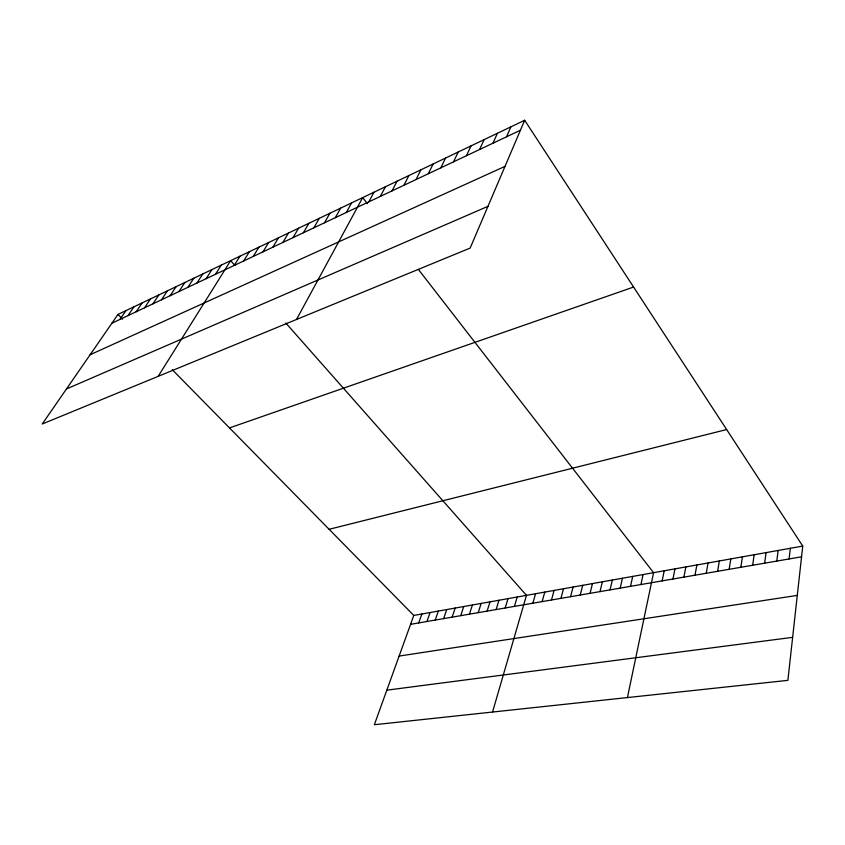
<?xml version="1.0" encoding="UTF-8"?>
<svg xmlns="http://www.w3.org/2000/svg" width="845" height="845" viewBox="0 0 845 845"><rect width="100%" height="100%" fill="white"/><g stroke="black" fill="none" stroke-linecap="round" stroke-linejoin="round"><path stroke-width="1.27" d="M802.75 546.081L787.878 680.352L374.356 724.725L413.786 615.445L802.75 546.081L524.671 120.275L117.962 314.446L42.25 424L470.158 248.081L524.671 120.275M789.093 558.957L790.36 548.289M776.787 561.08L778.139 550.465M764.64 563.182L766.066 552.619M752.652 565.252L754.162 554.742M740.833 567.291L742.406 556.834M729.15 569.308L730.809 558.904M717.627 571.304L719.348 560.953M706.251 573.269L708.036 562.971M695.012 575.202L696.871 564.956M683.922 577.124L685.844 566.921M672.969 579.015L674.954 568.865M662.153 580.885L664.202 570.787M627.423 697.569L653.576 572.678L418.497 269.576M640.922 584.55L643.077 574.547M630.497 586.345L632.715 576.396M620.198 588.131L622.469 578.223M610.027 589.884L612.35 580.029M599.982 591.616L602.358 581.814M590.053 593.338L592.472 583.578M580.24 595.028L582.712 585.321M570.544 596.707L573.068 587.032M560.953 598.355L563.53 588.733M551.489 599.992L554.098 590.423M542.12 601.608L544.782 592.081M532.868 603.203L535.572 593.718M492.54 712.039L526.467 595.345L285.8 323.012M514.404 606.393L517.193 597.003M505.204 607.988L508.025 598.63M496.099 609.562L498.962 600.246M487.1 611.115L490.005 601.851M478.207 612.646L481.154 603.425M469.419 614.167L472.397 604.988M460.726 615.667L463.747 606.53M452.138 617.146L455.18 608.062M443.636 618.614L446.72 609.572M435.238 620.072L438.344 611.062M426.926 621.508L430.073 612.54M418.708 622.923L421.887 613.998M506.577 136.763L510.919 126.845M492.973 143.196L497.399 133.299M479.601 149.512L484.111 139.647M466.451 155.723L471.045 145.879M453.522 161.828L458.201 152.015M440.815 167.838L445.568 158.047M428.32 173.743L433.147 163.972M416.025 179.541L420.926 169.813M403.931 185.256L408.895 175.549M392.038 190.875L397.065 181.2M380.334 196.41L385.426 186.756M368.811 201.849L373.965 192.227M296.521 319.463L362.685 197.614L367.364 203.645M346.323 212.475L351.583 202.916M335.338 217.661L340.651 208.134M324.522 222.774L329.888 213.267M313.875 227.801L319.294 218.327M303.387 232.755L308.847 223.312M293.057 237.635L298.56 228.224M282.885 242.441L288.43 233.062M272.861 247.173L278.449 237.825M262.985 251.842L268.615 242.526M253.257 256.436L258.919 247.152M243.666 260.968L249.37 251.715M234.223 265.436L239.948 256.204M158.163 376.342L230.664 260.64L234.91 265.436M215.454 274.298L221.242 265.14M206.127 278.702L211.947 269.576M196.948 283.043L202.789 273.949M187.886 287.321L193.769 278.258M178.96 291.536L184.865 282.505M170.172 295.697L176.098 286.687M161.49 299.795L167.447 290.828M152.934 303.83L158.913 294.894M144.506 307.812L150.494 298.908M136.182 311.742L142.192 302.88M127.975 315.618L134.006 306.788M119.884 319.442L125.937 310.643M111.899 323.223L520.425 130.225M90.109 354.752L505.014 166.37M66.459 388.964L487.966 206.338M229.481 427.919L633.581 287.046M329.127 529.297L726.647 429.545M410.575 624.328L801.556 556.802M399.125 656.069L797.289 595.398M386.82 690.164L792.642 637.341M117.962 314.446L122.546 319.114M172.317 369.74L413.786 615.445"/></g></svg>
